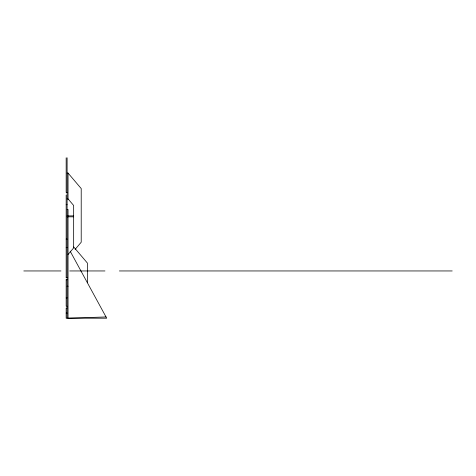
<?xml version="1.0" encoding="UTF-8"?>
<svg xmlns="http://www.w3.org/2000/svg" width="476" height="476" viewBox="0 0 476 476"><rect width="100%" height="100%" fill="white"/><g stroke="black" fill="none" stroke-linecap="round" stroke-linejoin="round"><path stroke-width="0.71" d="M68.044 254.517L73.655 247.913L73.655 205.483L68.044 198.885L67.104 198.885M75.101 249.412L81.212 242.219L81.212 188.561L68.044 173.068L67.104 173.068M106.029 316.957L68.044 318.2L68.044 209.422L67.104 209.422M67.104 192.435L66.164 192.435L66.164 157.8M66.164 204.686L67.104 204.686M67.104 215.89L73.655 215.89M67.104 216.83L73.655 216.83M66.164 239.101L67.104 239.101M66.164 247.419L67.104 247.419M23.8 270.951L60.952 270.951M69.74 270.951L104.964 270.951M119.375 270.951L452.2 270.951M66.164 277.413L67.104 277.413M67.104 277.532L66.164 277.532L66.164 195.083M67.104 279.668L66.164 279.668L66.164 306.211L67.104 306.211M66.164 279.769L67.104 279.769M67.104 286.225L68.044 286.225M66.164 297.899L67.104 297.899M67.104 308.049L66.164 308.049L66.164 318.2L106.707 318.2L70.156 251.173M66.164 313.089L67.104 313.089M73.703 246.937L87.376 263.038L87.376 282.756M68.044 173.068L68.044 199.295M67.104 157.8L67.104 318.2"/></g></svg>
